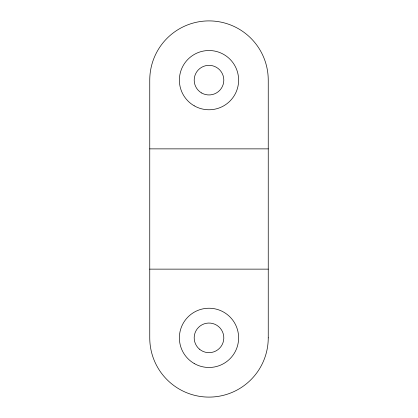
<?xml version="1.0" encoding="UTF-8"?>
<svg xmlns="http://www.w3.org/2000/svg" width="418" height="418" viewBox="0 0 418 418"><rect width="100%" height="100%" fill="white"/><g stroke="black" fill="none" stroke-linecap="round" stroke-linejoin="round"><path stroke-width="0.63" d="M149.754 148.865L268.246 148.865M149.754 269.135L268.246 269.135M268.246 337.854L268.246 80.146A59.246 59.246 0 0 0 209 20.9A59.246 59.246 0 0 0 149.754 80.146L149.754 337.854A59.246 59.246 0 0 0 209 397.1A59.246 59.246 0 0 0 268.246 337.854M194.187 363.508A29.621 29.621 0 0 0 238.621 337.854A29.621 29.621 0 0 0 194.187 312.204A29.621 29.621 0 0 0 194.187 363.508M194.187 105.796A29.621 29.621 0 0 0 238.621 80.146A29.621 29.621 0 0 0 194.187 54.492A29.621 29.621 0 0 0 194.187 105.796M201.596 92.968A14.813 14.813 0 0 0 223.813 80.146A14.813 14.813 0 0 0 201.596 67.319A14.813 14.813 0 0 0 201.596 92.968M199.381 349.119A14.813 14.813 0 0 0 223.562 340.555A14.813 14.813 0 0 0 204.052 323.893A14.813 14.813 0 0 0 199.381 349.119"/></g></svg>
